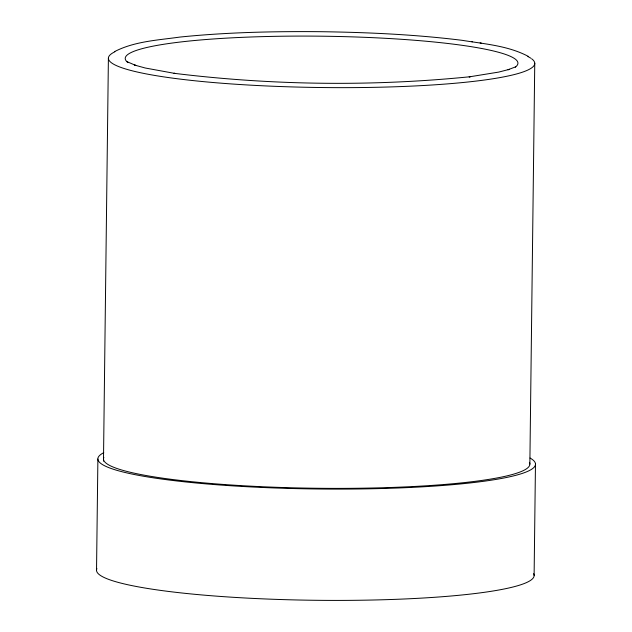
<?xml version="1.0" encoding="UTF-8"?>
<svg xmlns="http://www.w3.org/2000/svg" width="632" height="632" viewBox="0 0 632 632"><rect width="100%" height="100%" fill="white"/><g stroke="black" fill="none" stroke-linecap="round" stroke-linejoin="round"><path stroke-width="0.95" d="M96.53 570.333L97.889 459.014M103.474 461.155L108.396 58.349M529.861 464.109L534.751 63.279M534.111 575.389L535.47 464.078M114.495 51.65C134.545 41.262 157.874 40.195 179.836 37.075C226.667 32.295 273.806 31.276 320.851 31.695C368.085 32.366 415.382 34.499 462.284 40.345C484.547 43.971 508.152 45.678 528.407 56.438M515.728 66.826L508.041 69.733L509.416 69.338L498.719 72.088L469.157 76.875L470.271 76.725C371.861 86.616 272.147 85.367 173.998 73.296L175.096 73.47L145.226 68.003L134.355 65.001L135.714 65.428L126.432 61.407M471.48 41.601L472.578 41.767M480.091 42.913L481.252 43.102M531.638 58.784A213.197 26.718 0.7 0 1 313.44 87.414A213.197 26.718 0.7 0 1 114.898 51.777M527.862 56.548A213.197 26.718 0.7 0 1 530.833 58.223M128.106 62.679A196.355 24.608 0.7 0 1 320.851 36.19A196.355 24.608 0.7 0 1 515.285 67.158M529.387 462.324A213.197 26.718 0.7 0 1 317.469 488.275A213.197 26.718 0.7 0 1 103.869 457.41M530.027 458.026A218.806 27.421 0.7 0 1 315.771 488.963A218.806 27.421 0.7 0 1 103.743 452.678M533.629 573.659A218.806 27.421 0.7 0 1 316.134 600.297A218.806 27.421 0.7 0 1 96.909 568.61"/></g></svg>
